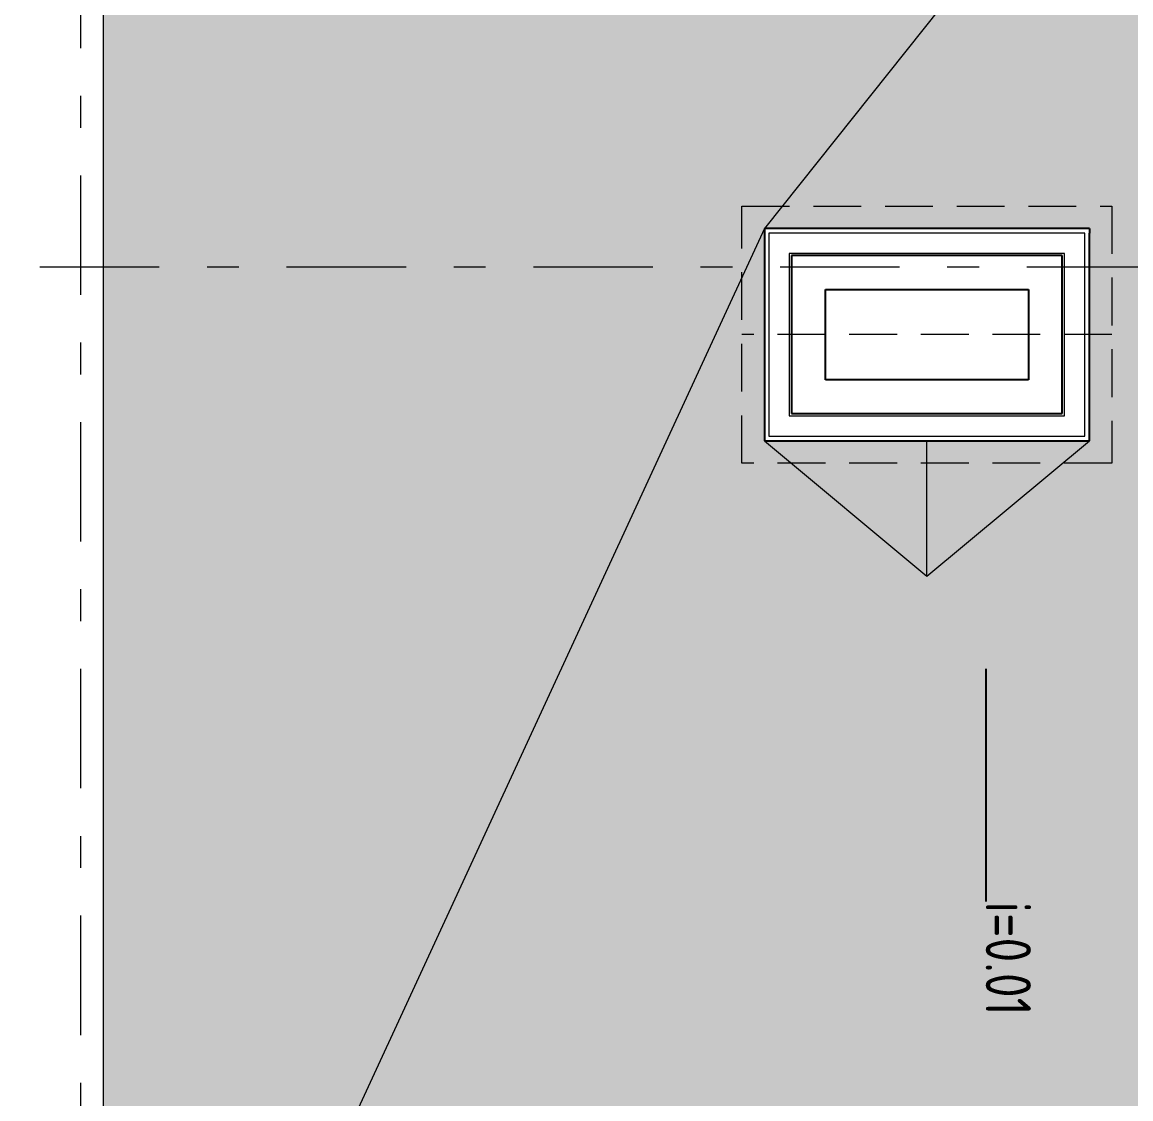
# Model space of a CAD drawing. Header units: millimetres. Extents: x 18162 to 3540582, y 72188 to 247925.
# Drawn here: x 1301209 to 1306123, y 162409 to 167181 of the extents above; entities that cross this region are included whole.
import ezdxf
from ezdxf.enums import TextEntityAlignment as Align

# ---------------------------------------------------------------- set-up
doc = ezdxf.new("R2010")
doc.units = ezdxf.units.MM
doc.header["$MEASUREMENT"] = 0
doc.set_wipeout_variables(frame=1)
for name, pattern in [('Double Dashed', [1093.611073, 529.166651, -211.666656, 141.111112, -211.666656]), ('Hidden Line', [317.5, 211.666667, -105.833333]), ('Wipeout_Contour', [1000, 0, -1000])]:
    doc.linetypes.add(name, pattern=pattern)
for name, color, linetype in [('00 Үндсэн байгуулалт', 7, 'Continuous'), ('Dimensioning - Detail', 7, 'Continuous'), ('Drawing & Figure', 7, 'Continuous'), ('Shell - Roof', 7, 'Continuous'), ('Structural - Bearing', 7, 'Continuous'), ('Structural - Grid', 7, 'Continuous')]:
    doc.layers.add(name, color=color, linetype=linetype)
doc.styles.add('GENERATED_STYLE_3', font='', dxfattribs={"width": 0.8})
doc.styles.get('GENERATED_STYLE_3').set_extended_font_data('ISOCPEUR MON')
doc.dimstyles.new('GENERATED_STYLE__3', dxfattribs={"dimtxt": 200, "dimasz": 114, "dimexe": 0.18, "dimexo": 150, "dimgap": 0, "dimtad": 1, "dimdec": 0, "dimzin": 0, "dimdsep": 46, "dimtxsty": 'GENERATED_STYLE_3', "dimblk": 'ARROWHEAD_2', "dimblk1": 'ARROWHEAD_2', "dimblk2": 'ARROWHEAD_2', "dimcen": 0.09, "dimclrd": 13, "dimclre": 13, "dimclrt": 13, "dimadec": 0, "dimazin": 0, "dimtfac": 1, "dimtdec": 4, "dimtmove": 0, "dimatfit": 3, "dimfxl": 1, "dimtolj": 1, "dimtzin": 0, "dimarcsym": 0})
doc.dimstyles.new('GENERATED_STYLE__4', dxfattribs={"dimtxt": 0.18, "dimasz": 273.6, "dimexe": 0.18, "dimexo": 0.0625, "dimgap": 0, "dimtad": 0, "dimtih": 1, "dimtoh": 1, "dimdec": 4, "dimzin": 0, "dimdsep": 46, "dimcen": 0.09, "dimadec": 0, "dimazin": 0, "dimtfac": 1, "dimtdec": 4, "dimtmove": 0, "dimatfit": 3, "dimldrblk": 'ARROWHEAD_5', "dimfxl": 1, "dimtolj": 1, "dimtzin": 0, "dimarcsym": 0})

# ---------------------------------------------------------------- blocks, each defined once
blk = doc.blocks.new('*D745', base_point=(1270095.8, 74950.7))
at = {"layer": 'Dimensioning - Detail', "color": 12, "linetype": 'Continuous', "lineweight": 35, "transparency": 16777216}
for p, q in [((1300175.7, 171903.1), (1300025.7, 171989.7)), ((1300175.7, 154653.1), (1300025.7, 154739.7))]:
    blk.add_line(p, q, dxfattribs=at)
at = {"layer": 'Dimensioning - Detail', "color": 13, "linetype": 'Continuous', "lineweight": 13, "transparency": 16777216}
for p, q in [((1300100.7, 172019.8), (1300100.7, 171946.4)), ((1299988.2, 171946.4), (1300969.3, 171946.4)), ((1300100.7, 171946.4), (1300100.7, 154696.4)), ((1299988.2, 154696.4), (1301419.3, 154696.4)), ((1300100.7, 154696.4), (1300100.7, 153246.4))]:
    blk.add_line(p, q, dxfattribs=at)
at = {"layer": 'Dimensioning - Detail', "color": 13, "lineweight": 13, "transparency": 16777216, "insert": (1300042.7, 163612.8), "char_height": 200, "attachment_point": 7, "rotation": 270, "style": 'GENERATED_STYLE_3'}
blk.add_mtext('\\A1;{\\pql;\\fISOCPEUR MON|b0|i0|c0|p0;\\W0.800000;17,250}', dxfattribs=at)
blk = doc.blocks.new('ARROWHEAD_2')
at = {"color": 0, "linetype": 'Continuous', "lineweight": 0}
for p, q in [((-0.378, -0.655), (0.378, 0.655)), ((0, 0), (-1, 0))]:
    blk.add_line(p, q, dxfattribs=at)
blk = doc.blocks.new('ARROWHEAD_5')
at = {"linetype": 'Continuous', "lineweight": 0}
blk.add_hatch(color=0, dxfattribs=at).paths.add_polyline_path([(-1, 0.2679), (0, 0), (-1, -0.2679)])
at = {"color": 0, "linetype": 'Continuous', "lineweight": 0}
blk.add_line((0, 0), (-1, 0), dxfattribs=at)
blk = doc.blocks.new('Standard grid marker[351]_2', base_point=(1288258, 166096.4))
at = {"layer": 'Structural - Grid', "color": 13, "linetype": 'Double Dashed', "lineweight": 13}
blk.add_line((1289258, 166096.4), (1323820.2, 166096.4), dxfattribs=at)
at = {"layer": 'Structural - Grid', "color": 13, "lineweight": 13, "style": 'GENERATED_STYLE_3'}
blk.add_attdef('AC_MarkerText_1', text='', height=250, rotation=180, dxfattribs=at).set_placement((1325120.2, 165971.4), align=Align.TOP_CENTER)
blk = doc.blocks.new('Standard grid marker[355]_2', base_point=(1301469.3, 147474.9))
at = {"layer": 'Structural - Grid', "color": 13, "linetype": 'Double Dashed', "lineweight": 13}
blk.add_line((1301469.3, 148474.9), (1301469.3, 175136.2), dxfattribs=at)
at = {"layer": 'Structural - Grid', "color": 13, "lineweight": 13, "style": 'GENERATED_STYLE_3'}
blk.add_attdef('AC_MarkerText_1', text='', height=250, rotation=180, dxfattribs=at).set_placement((1301469.3, 176311.2), align=Align.TOP_CENTER)

msp = doc.modelspace()

# ---------------------------------------------------------------- hatches: boundary and pattern name
at = {"layer": 'Structural - Bearing', "linetype": 'Continuous', "lineweight": 0}
h = msp.add_hatch(color=49, dxfattribs=at)
h.paths.add_polyline_path([(1307869.3, 153696.4), (1301569.3, 153696.4), (1301569.3, 160976.4), (1302439.6, 160976.4), (1302439.6, 162016.4), (1301569.3, 162016.4), (1301569.3, 171496.4), (1307869.3, 171496.4), (1307869.3, 166266.4), (1307199.3, 166266.4), (1307199.3, 164826.4), (1307869.3, 164826.4)])
h.paths.add_polyline_path([(1304499.1, 165326.2), (1305939.3, 165326.2), (1305939.3, 166266.4), (1304499.1, 166266.4)], flags=0)
h.paths.add_polyline_path([(1305419.3, 159266.4), (1305419.3, 157906.4), (1306479.3, 157906.4), (1306479.3, 159266.4)], flags=0)

# ---------------------------------------------------------------- linework, layer by layer
at = {"layer": 'Shell - Roof', "color": 7, "linetype": 'Hidden Line', "lineweight": 13, "flags": 128}
for points in [[(1304399.1, 165226.2), (1304399.1, 165796.3), (1304399.1, 166366.4)], [(1304399.1, 166366.4), (1306039.3, 166366.4)], [(1306039.3, 166366.4), (1306039.3, 165796.3), (1306039.3, 165226.2)], [(1306039.3, 165226.2), (1304399.1, 165226.2)]]:
    msp.add_lwpolyline(points, dxfattribs=at)
at = {"layer": 'Structural - Bearing', "color": 7, "linetype": 'Continuous', "lineweight": 13, "flags": 128}
msp.add_lwpolyline([(1308069.3, 171696.4), (1301369.3, 171696.4), (1301369.3, 153496.4), (1308069.3, 153496.4)], close=True, dxfattribs=at)

# ---------------------------------------------------------------- texts
at = {"layer": '00 Үндсэн байгуулалт', "color": 13, "linetype": 'Continuous', "lineweight": 13, "insert": (1305480, 163283.8), "char_height": 200, "attachment_point": 7, "rotation": 270, "style": 'GENERATED_STYLE_3'}
msp.add_mtext('\\A1;{\\pql;\\fISOCPEUR MON|b0|i0|c0|p0;\\W0.800000;i=0.01}', dxfattribs=at)

# ---------------------------------------------------------------- leaders
at = {"layer": '00 Үндсэн байгуулалт', "color": 12, "linetype": 'Continuous', "lineweight": 13, "annotation_type": 0, "has_hookline": 1, "hookline_direction": 0, "text_width": 480, "horizontal_direction": (0, -1, 0)}
msp.add_leader([(1305480, 164314.7), (1305480, 163283.8)], dimstyle='GENERATED_STYLE__4', dxfattribs=at)

# ---------------------------------------------------------------- wipeouts: each hides what was drawn before it
at = {"color": 254, "linetype": 'Wipeout_Contour', "lineweight": 0, "ltscale": 5245384.003531742}
msp.add_wipeout([(1301219.3, 153346.4), (1301219.3, 171846.4), (1301169.3, 171846.4), (1301169.3, 153346.4)], dxfattribs=at).dxf.layer = 'Structural - Bearing'

# ---------------------------------------------------------------- next in the draw order: wipeouts: each hides what was drawn before it
at = {"color": 254, "linetype": 'Wipeout_Contour', "lineweight": 0, "ltscale": 5245776.774481142}
msp.add_wipeout([(1301369.3, 153496.4), (1301369.3, 171696.4), (1301219.3, 171696.4), (1301219.3, 153496.4)], dxfattribs=at).dxf.layer = 'Structural - Bearing'
at = {"color": 254, "linetype": 'Wipeout_Contour', "lineweight": 0, "ltscale": 3945171.825780265}
msp.add_wipeout([(1304519.1, 166246.4), (1304499.1, 166266.4), (1304499.1, 166246.4)], dxfattribs=at).dxf.layer = 'Structural - Bearing'
at = {"color": 254, "linetype": 'Wipeout_Contour', "lineweight": 0, "ltscale": 3949417.138992216}
msp.add_wipeout([(1305919.3, 166246.4), (1305939.3, 166246.4), (1305939.3, 166266.4)], dxfattribs=at).dxf.layer = 'Structural - Bearing'
at = {"color": 254, "linetype": 'Wipeout_Contour', "lineweight": 0, "ltscale": 3944842.621629935}
msp.add_wipeout([(1304499.1, 165326.2), (1304519.1, 165326.2), (1304519.1, 165346.2)], dxfattribs=at).dxf.layer = 'Structural - Bearing'
at = {"color": 254, "linetype": 'Wipeout_Contour', "lineweight": 0, "ltscale": 3949072.097466866}
msp.add_wipeout([(1305919.3, 165346.2), (1305939.3, 165326.2), (1305939.3, 165346.2)], dxfattribs=at).dxf.layer = 'Structural - Bearing'

# ---------------------------------------------------------------- next in the draw order: wipeouts: each hides what was drawn before it
at = {"color": 254, "linetype": 'Wipeout_Contour', "lineweight": 0, "ltscale": 5246465.953142593}
msp.add_wipeout([(1301569.3, 153696.4), (1301569.3, 171496.4), (1301369.3, 171496.4), (1301369.3, 153696.4)], dxfattribs=at).dxf.layer = 'Structural - Bearing'
at = {"color": 254, "linetype": 'Wipeout_Contour', "lineweight": 0, "ltscale": 3945275.506232589}
msp.add_wipeout([(1304609.1, 166156.4), (1304519.1, 166246.4), (1304519.1, 166156.4)], dxfattribs=at).dxf.layer = 'Structural - Bearing'
at = {"color": 254, "linetype": 'Wipeout_Contour', "lineweight": 0, "ltscale": 3949262.928341388}
msp.add_wipeout([(1305829.3, 166156.4), (1305919.3, 166156.4), (1305919.3, 166246.4)], dxfattribs=at).dxf.layer = 'Structural - Bearing'
at = {"color": 254, "linetype": 'Wipeout_Contour', "lineweight": 0, "ltscale": 3945057.382825867}
msp.add_wipeout([(1304609.1, 165436.2), (1304519.1, 165346.2), (1304609.1, 165346.2)], dxfattribs=at).dxf.layer = 'Structural - Bearing'
at = {"color": 254, "linetype": 'Wipeout_Contour', "lineweight": 0, "ltscale": 3948968.25580708}
msp.add_wipeout([(1305829.3, 165436.2), (1305919.3, 165346.2), (1305919.3, 165436.2)], dxfattribs=at).dxf.layer = 'Structural - Bearing'

# ---------------------------------------------------------------- next in the draw order: linework, layer by layer
at = {"layer": 'Structural - Bearing', "color": 7, "linetype": 'Continuous', "lineweight": 13, "flags": 128}
msp.add_lwpolyline([(1301569.3, 153696.4), (1301569.3, 171496.4)], dxfattribs=at)

# ---------------------------------------------------------------- next in the draw order: block references
at = {"layer": 'Structural - Grid', "color": 13, "linetype": 'Continuous', "lineweight": 13}
msp.add_blockref('Standard grid marker[355]_2', (1301469.3, 147474.9), dxfattribs=at)

# ---------------------------------------------------------------- next in the draw order: dimensions: what is measured, and where the dimension line sits
at = {"layer": 'Dimensioning - Detail', "color": 13, "linetype": 'Continuous', "lineweight": 13}
dim = msp.add_linear_dim(base=(1300100.7, 154696.4), p1=(1301119.3, 171946.4), p2=(1301569.3, 154696.4), angle=270, dimstyle='GENERATED_STYLE__3', dxfattribs=at)
dim.commit()
dim.dimension.update_dxf_attribs({"geometry": '*D745', "text_midpoint": (1300240.7, 163201.7), "dimtype": 160, "text_rotation": 270})

# ---------------------------------------------------------------- next in the draw order: wipeouts: each hides what was drawn before it
at = {"color": 254, "linetype": 'Wipeout_Contour', "lineweight": 0, "ltscale": 3949400.943198479}
msp.add_wipeout([(1305919.3, 166266.4), (1305919.3, 166246.4), (1305939.3, 166266.4)], dxfattribs=at).dxf.layer = 'Structural - Bearing'
at = {"color": 254, "linetype": 'Wipeout_Contour', "lineweight": 0, "ltscale": 3945450.082523155}
msp.add_wipeout([(1304619.1, 166146.4), (1304609.1, 166156.4), (1304609.1, 166146.4)], dxfattribs=at).dxf.layer = 'Structural - Bearing'
at = {"color": 254, "linetype": 'Wipeout_Contour', "lineweight": 0, "ltscale": 3949060.561084019}
msp.add_wipeout([(1305819.3, 166146.4), (1305829.3, 166146.4), (1305829.3, 166156.4)], dxfattribs=at).dxf.layer = 'Structural - Bearing'
at = {"color": 254, "linetype": 'Wipeout_Contour', "lineweight": 0, "ltscale": 3945190.405917512}
msp.add_wipeout([(1304619.1, 165446.2), (1304609.1, 165436.2), (1304619.1, 165436.2)], dxfattribs=at).dxf.layer = 'Structural - Bearing'
at = {"color": 254, "linetype": 'Wipeout_Contour', "lineweight": 0, "ltscale": 3948793.584176079}
msp.add_wipeout([(1305819.3, 165446.2), (1305829.3, 165436.2), (1305829.3, 165446.2)], dxfattribs=at).dxf.layer = 'Structural - Bearing'

# ---------------------------------------------------------------- next in the draw order: wipeouts: each hides what was drawn before it
at = {"color": 254, "linetype": 'Wipeout_Contour', "lineweight": 0, "ltscale": 5263061.078267474}
msp.add_wipeout([(1304519.1, 166246.4), (1305919.3, 166246.4), (1305919.3, 166266.4), (1304519.1, 166266.4)], dxfattribs=at).dxf.layer = 'Structural - Bearing'
at = {"color": 254, "linetype": 'Wipeout_Contour', "lineweight": 0, "ltscale": 3945579.57660452}
msp.add_wipeout([(1304769.1, 165996.4), (1304619.1, 166146.4), (1304619.1, 165996.4)], dxfattribs=at).dxf.layer = 'Structural - Bearing'
at = {"color": 254, "linetype": 'Wipeout_Contour', "lineweight": 0, "ltscale": 3948852.807898715}
msp.add_wipeout([(1305669.3, 165996.4), (1305819.3, 165996.4), (1305819.3, 166146.4)], dxfattribs=at).dxf.layer = 'Structural - Bearing'
at = {"color": 254, "linetype": 'Wipeout_Contour', "lineweight": 0, "ltscale": 3945519.336647257}
msp.add_wipeout([(1304769.1, 165596.2), (1304619.1, 165446.2), (1304769.1, 165446.2)], dxfattribs=at).dxf.layer = 'Structural - Bearing'
at = {"color": 254, "linetype": 'Wipeout_Contour', "lineweight": 0, "ltscale": 3948663.916720792}
msp.add_wipeout([(1305669.3, 165596.2), (1305819.3, 165446.2), (1305819.3, 165596.2)], dxfattribs=at).dxf.layer = 'Structural - Bearing'

# ---------------------------------------------------------------- next in the draw order: wipeouts: each hides what was drawn before it
at = {"color": 254, "linetype": 'Wipeout_Contour', "lineweight": 0, "ltscale": 3945193.328250149}
msp.add_wipeout([(1304519.1, 166266.4), (1304499.1, 166266.4), (1304519.1, 166246.4)], dxfattribs=at).dxf.layer = 'Structural - Bearing'
at = {"color": 254, "linetype": 'Wipeout_Contour', "lineweight": 0, "ltscale": 3949186.129607573}
msp.add_wipeout([(1305829.3, 166156.4), (1305919.3, 166246.4), (1305829.3, 166246.4)], dxfattribs=at).dxf.layer = 'Structural - Bearing'

# ---------------------------------------------------------------- next in the draw order: linework, layer by layer
at = {"layer": 'Structural - Bearing', "color": 7, "linetype": 'Continuous', "lineweight": 13}
msp.add_line((1305919.3, 166156.4), (1305919.3, 166246.4), dxfattribs=at)
at = {"layer": 'Structural - Bearing', "color": 7, "linetype": 'Continuous', "lineweight": 25, "flags": 128}
msp.add_lwpolyline([(1305939.3, 166266.4), (1305939.3, 166246.4)], dxfattribs=at)

# ---------------------------------------------------------------- next in the draw order: wipeouts: each hides what was drawn before it
at = {"color": 254, "linetype": 'Wipeout_Contour', "lineweight": 0, "ltscale": 5263033.284232553}
msp.add_wipeout([(1304609.1, 166156.4), (1305829.3, 166156.4), (1305829.3, 166246.4), (1304609.1, 166246.4)], dxfattribs=at).dxf.layer = 'Structural - Bearing'

# ---------------------------------------------------------------- next in the draw order: linework, layer by layer
at = {"layer": 'Structural - Bearing', "color": 7, "linetype": 'Continuous', "lineweight": 13}
msp.add_line((1305919.3, 166246.4), (1305829.3, 166246.4), dxfattribs=at)

# ---------------------------------------------------------------- next in the draw order: wipeouts: each hides what was drawn before it
at = {"color": 254, "linetype": 'Wipeout_Contour', "lineweight": 0, "ltscale": 3945375.293080557}
msp.add_wipeout([(1304609.1, 166246.4), (1304519.1, 166246.4), (1304609.1, 166156.4)], dxfattribs=at).dxf.layer = 'Structural - Bearing'
at = {"color": 254, "linetype": 'Wipeout_Contour', "lineweight": 0, "ltscale": 3949053.021496673}
msp.add_wipeout([(1305819.3, 166146.4), (1305829.3, 166156.4), (1305819.3, 166156.4)], dxfattribs=at).dxf.layer = 'Structural - Bearing'

# ---------------------------------------------------------------- next in the draw order: linework, layer by layer
at = {"layer": 'Structural - Bearing', "color": 7, "linetype": 'Continuous', "lineweight": 13}
for p, q in [((1304519.1, 166246.4), (1304519.1, 166156.4)), ((1304609.1, 166246.4), (1304519.1, 166246.4)), ((1305829.3, 166246.4), (1304609.1, 166246.4))]:
    msp.add_line(p, q, dxfattribs=at)
at = {"layer": 'Structural - Bearing', "color": 7, "linetype": 'Continuous', "lineweight": 25, "flags": 128}
for points in [[(1304499.1, 166266.4), (1304499.1, 166246.4)], [(1305939.3, 166266.4), (1304499.1, 166266.4)]]:
    msp.add_lwpolyline(points, dxfattribs=at)

# ---------------------------------------------------------------- next in the draw order: wipeouts: each hides what was drawn before it
at = {"color": 254, "linetype": 'Wipeout_Contour', "lineweight": 0, "ltscale": 5263008.02148114}
msp.add_wipeout([(1304619.1, 166146.4), (1305819.3, 166146.4), (1305819.3, 166156.4), (1304619.1, 166156.4)], dxfattribs=at).dxf.layer = 'Structural - Bearing'

# ---------------------------------------------------------------- next in the draw order: wipeouts: each hides what was drawn before it
at = {"color": 254, "linetype": 'Wipeout_Contour', "lineweight": 0, "ltscale": 5260011.38232707}
msp.add_wipeout([(1304519.1, 165346.2), (1304519.1, 166246.4), (1304499.1, 166246.4), (1304499.1, 165346.2)], dxfattribs=at).dxf.layer = 'Structural - Bearing'
at = {"color": 254, "linetype": 'Wipeout_Contour', "lineweight": 0, "ltscale": 3945460.400109673}
msp.add_wipeout([(1304619.1, 166156.4), (1304609.1, 166156.4), (1304619.1, 166146.4)], dxfattribs=at).dxf.layer = 'Structural - Bearing'
at = {"color": 254, "linetype": 'Wipeout_Contour', "lineweight": 0, "ltscale": 3948724.05009213}
msp.add_wipeout([(1305669.3, 165996.4), (1305819.3, 166146.4), (1305669.3, 166146.4)], dxfattribs=at).dxf.layer = 'Structural - Bearing'

# ---------------------------------------------------------------- next in the draw order: linework, layer by layer
at = {"layer": 'Structural - Bearing', "color": 7, "linetype": 'Continuous', "lineweight": 13}
for p, q in [((1305829.3, 166156.4), (1305819.3, 166156.4)), ((1305829.3, 166146.4), (1305829.3, 166156.4))]:
    msp.add_line(p, q, dxfattribs=at)
at = {"layer": 'Structural - Bearing', "color": 7, "linetype": 'Continuous', "lineweight": 25}
msp.add_line((1305819.3, 165996.4), (1305819.3, 166146.4), dxfattribs=at)

# ---------------------------------------------------------------- next in the draw order: wipeouts: each hides what was drawn before it
at = {"color": 254, "linetype": 'Wipeout_Contour', "lineweight": 0, "ltscale": 5262967.626449472}
msp.add_wipeout([(1304769.1, 165996.4), (1305669.3, 165996.4), (1305669.3, 166146.4), (1304769.1, 166146.4)], dxfattribs=at).dxf.layer = 'Structural - Bearing'
at = {"color": 254, "linetype": 'Wipeout_Contour', "lineweight": 0, "ltscale": 3944826.412880199}
msp.add_wipeout([(1304499.1, 165346.2), (1304499.1, 165326.2), (1304519.1, 165346.2)], dxfattribs=at).dxf.layer = 'Structural - Bearing'

# ---------------------------------------------------------------- next in the draw order: linework, layer by layer
at = {"layer": 'Structural - Bearing', "color": 7, "linetype": 'Continuous', "lineweight": 25}
msp.add_line((1305819.3, 166146.4), (1305669.3, 166146.4), dxfattribs=at)

# ---------------------------------------------------------------- next in the draw order: wipeouts: each hides what was drawn before it
at = {"color": 254, "linetype": 'Wipeout_Contour', "lineweight": 0, "ltscale": 3945746.450609302}
msp.add_wipeout([(1304769.1, 166146.4), (1304619.1, 166146.4), (1304769.1, 165996.4)], dxfattribs=at).dxf.layer = 'Structural - Bearing'

# ---------------------------------------------------------------- next in the draw order: linework, layer by layer
at = {"layer": 'Structural - Bearing', "color": 7, "linetype": 'Continuous', "lineweight": 13}
for p, q in [((1304609.1, 166156.4), (1304609.1, 166146.4)), ((1304619.1, 166156.4), (1304609.1, 166156.4)), ((1305819.3, 166156.4), (1304619.1, 166156.4))]:
    msp.add_line(p, q, dxfattribs=at)
at = {"layer": 'Structural - Bearing', "color": 7, "linetype": 'Continuous', "lineweight": 25}
for p, q in [((1304619.1, 166146.4), (1304619.1, 165996.4)), ((1304769.1, 166146.4), (1304619.1, 166146.4)), ((1305669.3, 166146.4), (1304769.1, 166146.4))]:
    msp.add_line(p, q, dxfattribs=at)
at = {"layer": 'Structural - Bearing', "color": 7, "linetype": 'Continuous', "lineweight": 25, "flags": 128}
msp.add_lwpolyline([(1304769.1, 165996.4), (1305669.3, 165996.4)], dxfattribs=at)

# ---------------------------------------------------------------- next in the draw order: wipeouts: each hides what was drawn before it
at = {"color": 254, "linetype": 'Wipeout_Contour', "lineweight": 0, "ltscale": 5260229.517711032}
msp.add_wipeout([(1304609.1, 165436.2), (1304609.1, 166156.4), (1304519.1, 166156.4), (1304519.1, 165436.2)], dxfattribs=at).dxf.layer = 'Structural - Bearing'

# ---------------------------------------------------------------- next in the draw order: linework, layer by layer
at = {"layer": 'Structural - Bearing', "color": 7, "linetype": 'Continuous', "lineweight": 13}
msp.add_line((1304519.1, 166246.4), (1304519.1, 166156.4), dxfattribs=at)

# ---------------------------------------------------------------- next in the draw order: wipeouts: each hides what was drawn before it
at = {"color": 254, "linetype": 'Wipeout_Contour', "lineweight": 0, "ltscale": 3944980.534828996}
msp.add_wipeout([(1304519.1, 165436.2), (1304519.1, 165346.2), (1304609.1, 165436.2)], dxfattribs=at).dxf.layer = 'Structural - Bearing'

# ---------------------------------------------------------------- next in the draw order: linework, layer by layer
at = {"layer": 'Structural - Bearing', "color": 7, "linetype": 'Continuous', "lineweight": 13}
for p, q in [((1304519.1, 166156.4), (1304519.1, 165436.2)), ((1304519.1, 165436.2), (1304519.1, 165346.2)), ((1304519.1, 165346.2), (1304609.1, 165346.2))]:
    msp.add_line(p, q, dxfattribs=at)
at = {"layer": 'Structural - Bearing', "color": 7, "linetype": 'Continuous', "lineweight": 25, "flags": 128}
for points in [[(1304499.1, 166246.4), (1304499.1, 165326.2)], [(1304499.1, 165326.2), (1304519.1, 165326.2)]]:
    msp.add_lwpolyline(points, dxfattribs=at)

# ---------------------------------------------------------------- next in the draw order: wipeouts: each hides what was drawn before it
at = {"color": 254, "linetype": 'Wipeout_Contour', "lineweight": 0, "ltscale": 5260427.911229594}
msp.add_wipeout([(1304609.1, 166146.4), (1304609.1, 165446.2), (1304619.1, 165446.2), (1304619.1, 166146.4)], dxfattribs=at).dxf.layer = 'Structural - Bearing'

# ---------------------------------------------------------------- next in the draw order: linework, layer by layer
at = {"layer": 'Structural - Bearing', "color": 7, "linetype": 'Continuous', "lineweight": 13}
msp.add_line((1304609.1, 166156.4), (1304609.1, 166146.4), dxfattribs=at)

# ---------------------------------------------------------------- next in the draw order: wipeouts: each hides what was drawn before it
at = {"color": 254, "linetype": 'Wipeout_Contour', "lineweight": 0, "ltscale": 5260745.234822737}
msp.add_wipeout([(1304769.1, 165596.2), (1304769.1, 165996.4), (1304619.1, 165996.4), (1304619.1, 165596.2)], dxfattribs=at).dxf.layer = 'Structural - Bearing'
at = {"color": 254, "linetype": 'Wipeout_Contour', "lineweight": 0, "ltscale": 3945182.861275749}
msp.add_wipeout([(1304619.1, 165446.2), (1304609.1, 165446.2), (1304609.1, 165436.2)], dxfattribs=at).dxf.layer = 'Structural - Bearing'
at = {"color": 254, "linetype": 'Wipeout_Contour', "lineweight": 0, "ltscale": 5262597.246956537}
msp.add_wipeout([(1305919.3, 165346.2), (1304519.1, 165346.2), (1304519.1, 165326.2), (1305919.3, 165326.2)], dxfattribs=at).dxf.layer = 'Structural - Bearing'

# ---------------------------------------------------------------- next in the draw order: linework, layer by layer
at = {"layer": 'Structural - Bearing', "color": 7, "linetype": 'Continuous', "lineweight": 25}
msp.add_line((1304619.1, 166146.4), (1304619.1, 165996.4), dxfattribs=at)

# ---------------------------------------------------------------- next in the draw order: wipeouts: each hides what was drawn before it
at = {"color": 254, "linetype": 'Wipeout_Contour', "lineweight": 0, "ltscale": 3945390.525864503}
msp.add_wipeout([(1304619.1, 165596.2), (1304619.1, 165446.2), (1304769.1, 165596.2)], dxfattribs=at).dxf.layer = 'Structural - Bearing'
at = {"color": 254, "linetype": 'Wipeout_Contour', "lineweight": 0, "ltscale": 3949050.610297963}
msp.add_wipeout([(1305919.3, 165346.2), (1305919.3, 165326.2), (1305939.3, 165326.2)], dxfattribs=at).dxf.layer = 'Structural - Bearing'

# ---------------------------------------------------------------- next in the draw order: linework, layer by layer
at = {"layer": 'Structural - Bearing', "color": 7, "linetype": 'Continuous', "lineweight": 13}
for p, q in [((1304609.1, 166146.4), (1304609.1, 165446.2)), ((1304609.1, 165446.2), (1304609.1, 165436.2)), ((1304609.1, 165436.2), (1304619.1, 165436.2))]:
    msp.add_line(p, q, dxfattribs=at)
at = {"layer": 'Structural - Bearing', "color": 7, "linetype": 'Continuous', "lineweight": 25}
for p, q in [((1304619.1, 165996.4), (1304619.1, 165596.2)), ((1304619.1, 165596.2), (1304619.1, 165446.2)), ((1304619.1, 165446.2), (1304769.1, 165446.2))]:
    msp.add_line(p, q, dxfattribs=at)
at = {"layer": 'Structural - Bearing', "color": 7, "linetype": 'Continuous', "lineweight": 25, "flags": 128}
msp.add_lwpolyline([(1304769.1, 165596.2), (1304769.1, 165996.4)], dxfattribs=at)

# ---------------------------------------------------------------- next in the draw order: wipeouts: each hides what was drawn before it
at = {"color": 254, "linetype": 'Wipeout_Contour', "lineweight": 0, "ltscale": 5262624.89870585}
msp.add_wipeout([(1305829.3, 165436.2), (1304609.1, 165436.2), (1304609.1, 165346.2), (1305829.3, 165346.2)], dxfattribs=at).dxf.layer = 'Structural - Bearing'

# ---------------------------------------------------------------- next in the draw order: linework, layer by layer
at = {"layer": 'Drawing & Figure', "color": 7, "linetype": 'Continuous', "lineweight": 5}
msp.add_lwpolyline([(1305219.2, 164726.2), (1305219.2, 165326.2)], dxfattribs=at)
at = {"layer": 'Structural - Bearing', "color": 7, "linetype": 'Continuous', "lineweight": 13}
msp.add_line((1304519.1, 165346.2), (1304609.1, 165346.2), dxfattribs=at)

# ---------------------------------------------------------------- next in the draw order: wipeouts: each hides what was drawn before it
at = {"color": 254, "linetype": 'Wipeout_Contour', "lineweight": 0, "ltscale": 3948868.527176206}
msp.add_wipeout([(1305829.3, 165346.2), (1305919.3, 165346.2), (1305829.3, 165436.2)], dxfattribs=at).dxf.layer = 'Structural - Bearing'

# ---------------------------------------------------------------- next in the draw order: linework, layer by layer
at = {"layer": 'Structural - Bearing', "color": 7, "linetype": 'Continuous', "lineweight": 13}
for p, q in [((1305919.3, 165346.2), (1305919.3, 165436.2)), ((1304609.1, 165346.2), (1305829.3, 165346.2)), ((1305829.3, 165346.2), (1305919.3, 165346.2))]:
    msp.add_line(p, q, dxfattribs=at)
at = {"layer": 'Structural - Bearing', "color": 7, "linetype": 'Continuous', "lineweight": 25, "flags": 128}
for points in [[(1304519.1, 165326.2), (1305939.3, 165326.2)], [(1305939.3, 165326.2), (1305939.3, 165346.2)]]:
    msp.add_lwpolyline(points, dxfattribs=at)

# ---------------------------------------------------------------- next in the draw order: wipeouts: each hides what was drawn before it
at = {"color": 254, "linetype": 'Wipeout_Contour', "lineweight": 0, "ltscale": 5262650.04118631}
msp.add_wipeout([(1305819.3, 165446.2), (1304619.1, 165446.2), (1304619.1, 165436.2), (1305819.3, 165436.2)], dxfattribs=at).dxf.layer = 'Structural - Bearing'

# ---------------------------------------------------------------- next in the draw order: linework, layer by layer
at = {"layer": 'Structural - Bearing', "color": 7, "linetype": 'Continuous', "lineweight": 13}
msp.add_line((1304609.1, 165436.2), (1304619.1, 165436.2), dxfattribs=at)

# ---------------------------------------------------------------- next in the draw order: wipeouts: each hides what was drawn before it
at = {"color": 254, "linetype": 'Wipeout_Contour', "lineweight": 0, "ltscale": 5265646.916146569}
msp.add_wipeout([(1305919.3, 166246.4), (1305919.3, 165346.2), (1305939.3, 165346.2), (1305939.3, 166246.4)], dxfattribs=at).dxf.layer = 'Structural - Bearing'
at = {"color": 254, "linetype": 'Wipeout_Contour', "lineweight": 0, "ltscale": 5262690.29455519}
msp.add_wipeout([(1305669.3, 165596.2), (1304769.1, 165596.2), (1304769.1, 165446.2), (1305669.3, 165446.2)], dxfattribs=at).dxf.layer = 'Structural - Bearing'
at = {"color": 254, "linetype": 'Wipeout_Contour', "lineweight": 0, "ltscale": 3948783.272959029}
msp.add_wipeout([(1305819.3, 165436.2), (1305829.3, 165436.2), (1305819.3, 165446.2)], dxfattribs=at).dxf.layer = 'Structural - Bearing'

# ---------------------------------------------------------------- next in the draw order: linework, layer by layer
at = {"layer": 'Drawing & Figure', "color": 7, "linetype": 'Continuous', "lineweight": 5}
msp.add_lwpolyline([(1305939.3, 165326.2), (1304499.1, 165326.2), (1305219.2, 164726.2)], close=True, dxfattribs=at)
at = {"layer": 'Structural - Bearing', "color": 7, "linetype": 'Continuous', "lineweight": 25}
msp.add_line((1304619.1, 165446.2), (1304769.1, 165446.2), dxfattribs=at)

# ---------------------------------------------------------------- next in the draw order: wipeouts: each hides what was drawn before it
at = {"color": 254, "linetype": 'Wipeout_Contour', "lineweight": 0, "ltscale": 3948497.110248157}
msp.add_wipeout([(1305669.3, 165446.2), (1305819.3, 165446.2), (1305669.3, 165596.2)], dxfattribs=at).dxf.layer = 'Structural - Bearing'

# ---------------------------------------------------------------- next in the draw order: linework, layer by layer
at = {"layer": 'Structural - Bearing', "color": 7, "linetype": 'Continuous', "lineweight": 25}
for p, q in [((1305819.3, 165446.2), (1305819.3, 165596.2)), ((1304769.1, 165446.2), (1305669.3, 165446.2)), ((1305669.3, 165446.2), (1305819.3, 165446.2))]:
    msp.add_line(p, q, dxfattribs=at)
at = {"layer": 'Structural - Bearing', "color": 7, "linetype": 'Continuous', "lineweight": 13}
for p, q in [((1305829.3, 165436.2), (1305829.3, 165446.2)), ((1304619.1, 165436.2), (1305819.3, 165436.2)), ((1305819.3, 165436.2), (1305829.3, 165436.2))]:
    msp.add_line(p, q, dxfattribs=at)
at = {"layer": 'Structural - Bearing', "color": 7, "linetype": 'Continuous', "lineweight": 25, "flags": 128}
msp.add_lwpolyline([(1305669.3, 165596.2), (1304769.1, 165596.2)], dxfattribs=at)

# ---------------------------------------------------------------- next in the draw order: wipeouts: each hides what was drawn before it
at = {"color": 254, "linetype": 'Wipeout_Contour', "lineweight": 0, "ltscale": 5265428.559085889}
msp.add_wipeout([(1305829.3, 166156.4), (1305829.3, 165436.2), (1305919.3, 165436.2), (1305919.3, 166156.4)], dxfattribs=at).dxf.layer = 'Structural - Bearing'

# ---------------------------------------------------------------- next in the draw order: linework, layer by layer
at = {"layer": 'Structural - Bearing', "color": 7, "linetype": 'Continuous', "lineweight": 13}
for p, q in [((1305919.3, 166156.4), (1305919.3, 166246.4)), ((1305919.3, 165436.2), (1305919.3, 166156.4)), ((1305919.3, 165346.2), (1305919.3, 165436.2))]:
    msp.add_line(p, q, dxfattribs=at)
at = {"layer": 'Structural - Bearing', "color": 7, "linetype": 'Continuous', "lineweight": 25, "flags": 128}
msp.add_lwpolyline([(1305939.3, 165346.2), (1305939.3, 166246.4)], dxfattribs=at)

# ---------------------------------------------------------------- next in the draw order: wipeouts: each hides what was drawn before it
at = {"color": 254, "linetype": 'Wipeout_Contour', "lineweight": 0, "ltscale": 5265230.141197651}
msp.add_wipeout([(1305819.3, 166146.4), (1305819.3, 165446.2), (1305829.3, 165446.2), (1305829.3, 166146.4)], dxfattribs=at).dxf.layer = 'Structural - Bearing'

# ---------------------------------------------------------------- next in the draw order: linework, layer by layer
at = {"layer": 'Structural - Bearing', "color": 7, "linetype": 'Continuous', "lineweight": 13}
for p, q in [((1305829.3, 166146.4), (1305829.3, 166156.4)), ((1305829.3, 165436.2), (1305829.3, 165446.2))]:
    msp.add_line(p, q, dxfattribs=at)

# ---------------------------------------------------------------- next in the draw order: wipeouts: each hides what was drawn before it
at = {"color": 254, "linetype": 'Wipeout_Contour', "lineweight": 0, "ltscale": 5264912.566617055}
msp.add_wipeout([(1305669.3, 165996.4), (1305669.3, 165596.2), (1305819.3, 165596.2), (1305819.3, 165996.4)], dxfattribs=at).dxf.layer = 'Structural - Bearing'

# ---------------------------------------------------------------- next in the draw order: linework, layer by layer
at = {"layer": 'Drawing & Figure', "color": 7, "linetype": 'Continuous', "lineweight": 5}
msp.add_lwpolyline([(1307869.3, 170496.7), (1304499.1, 166266.4), (1302439.6, 161806.8)], dxfattribs=at)
at = {"layer": 'Shell - Roof', "color": 7, "linetype": 'Hidden Line', "lineweight": 13, "flags": 128}
msp.add_lwpolyline([(1306039.3, 165796.3), (1304399.1, 165796.3)], dxfattribs=at)
at = {"layer": 'Structural - Bearing', "color": 7, "linetype": 'Continuous', "lineweight": 25}
for p, q in [((1305819.3, 165996.4), (1305819.3, 166146.4)), ((1305819.3, 165596.2), (1305819.3, 165996.4)), ((1305819.3, 165446.2), (1305819.3, 165596.2))]:
    msp.add_line(p, q, dxfattribs=at)
at = {"layer": 'Structural - Bearing', "color": 7, "linetype": 'Continuous', "lineweight": 13}
msp.add_line((1305829.3, 165446.2), (1305829.3, 166146.4), dxfattribs=at)
at = {"layer": 'Structural - Bearing', "color": 7, "linetype": 'Continuous', "lineweight": 25, "flags": 128}
msp.add_lwpolyline([(1305669.3, 165996.4), (1305669.3, 165596.2)], dxfattribs=at)

# ---------------------------------------------------------------- next in the draw order: block references
at = {"layer": 'Structural - Grid', "color": 13, "linetype": 'Continuous', "lineweight": 13}
msp.add_blockref('Standard grid marker[351]_2', (1288258, 166096.4), dxfattribs=at)

doc.saveas('drawing.dxf')
